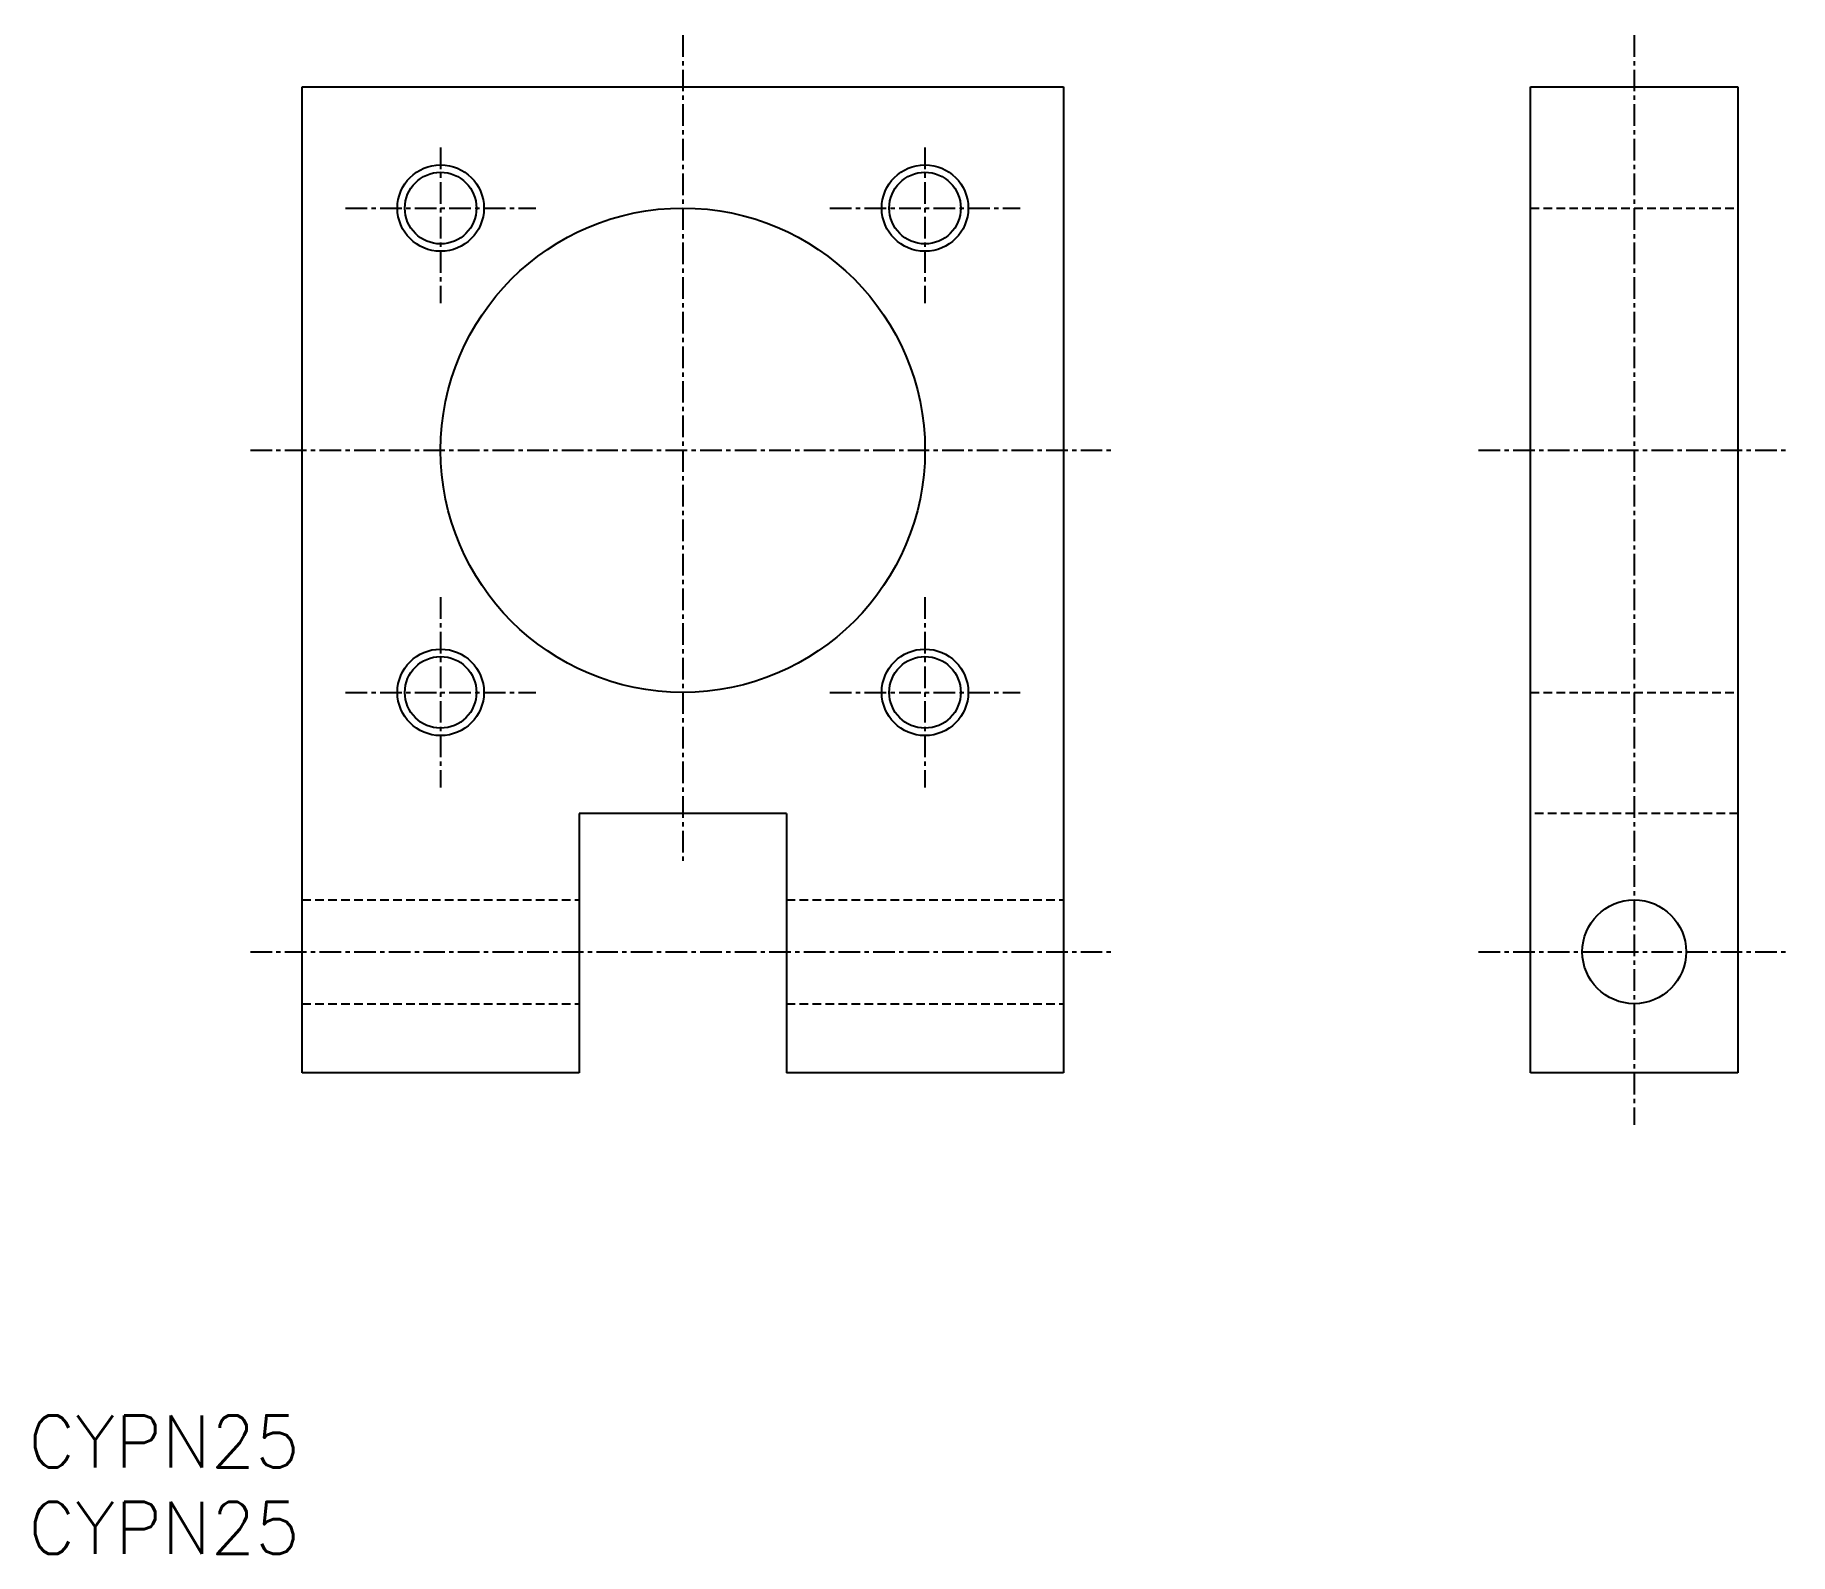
# Model space of a CAD drawing. Extents: x 88 to 189, y 53 to 140.
import ezdxf
from ezdxf.enums import TextEntityAlignment as Align

# ---------------------------------------------------------------- set-up
doc = ezdxf.new("R2010")
doc.units = 0
doc.linetypes.add('CENTER', pattern=[2, 1.25, -0.25, 0.25, -0.25])
doc.linetypes.add('DASHED', pattern=[0.75, 0.5, -0.25])
doc.layers.get('0').update_dxf_attribs({"linetype": 'CONTINUOUS'})
doc.layers.add('CENTER', color=1, linetype='CENTER')
doc.styles.get("Standard").update_dxf_attribs({"font": 'txt.shx', "bigfont": 'extfont.shx'})

msp = doc.modelspace()

# ---------------------------------------------------------------- linework, layer by layer
at = {"color": 7, "linetype": 'CONTINUOUS'}
for p, q in [((103.41, 80.45), (103.41, 137.45)), ((103.41, 137.45), (147.41, 137.45)), ((147.41, 137.45), (147.41, 80.45)), ((174.41, 137.45), (186.41, 137.45)), ((174.41, 80.45), (174.41, 137.45)), ((186.41, 137.45), (186.41, 80.45)), ((131.41, 95.45), (119.41, 95.45)), ((119.41, 95.45), (119.41, 80.45)), ((131.41, 95.45), (131.41, 80.45)), ((119.41, 80.45), (103.41, 80.45)), ((147.41, 80.45), (131.41, 80.45)), ((186.41, 80.45), (174.41, 80.45))]:
    msp.add_line(p, q, dxfattribs=at)
at = {"color": 3, "linetype": 'DASHED'}
for p, q in [((174.41, 130.45), (186.41, 130.45)), ((174.41, 102.45), (186.41, 102.45)), ((186.41, 95.45), (174.41, 95.45)), ((103.41, 90.45), (119.41, 90.45)), ((131.41, 90.45), (147.41, 90.45)), ((103.41, 84.45), (119.41, 84.45)), ((131.41, 84.45), (147.41, 84.45))]:
    msp.add_line(p, q, dxfattribs=at)
at = {"color": 3}
for centre in [(111.41, 130.45), (139.41, 130.45), (111.41, 102.45), (139.41, 102.45)]:
    msp.add_circle(centre, 2.5, dxfattribs=at)
at = {"color": 7, "linetype": 'CONTINUOUS'}
for centre, radius in [((111.41, 130.45), 2.07), ((139.41, 130.45), 2.07), ((125.41, 116.45), 14), ((111.41, 102.45), 2.07), ((139.41, 102.45), 2.07), ((180.41, 87.45), 3)]:
    msp.add_circle(centre, radius, dxfattribs=at)
at = {"layer": 'CENTER', "color": 1, "linetype": 'CENTER'}
for p, q in [((125.41, 140.45), (125.41, 92.45)), ((180.41, 140.45), (180.41, 77.45)), ((111.41, 133.95), (111.41, 124.95)), ((139.41, 133.95), (139.41, 124.95)), ((105.91, 130.45), (116.91, 130.45)), ((133.91, 130.45), (144.91, 130.45)), ((100.41, 116.45), (150.41, 116.45)), ((171.41, 116.45), (189.41, 116.45)), ((111.41, 107.95), (111.41, 96.95)), ((139.41, 107.95), (139.41, 96.95)), ((105.91, 102.45), (116.91, 102.45)), ((133.91, 102.45), (144.91, 102.45)), ((100.41, 87.45), (150.41, 87.45)), ((171.41, 87.45), (189.41, 87.45))]:
    msp.add_line(p, q, dxfattribs=at)

# ---------------------------------------------------------------- texts
at = {"color": 7, "linetype": 'CONTINUOUS'}
for p in [(87.58, 59.14), (87.58, 54.14)]:
    msp.add_text('CYPN25', height=3, dxfattribs=at).set_placement(p, align=Align.MIDDLE_LEFT)

doc.saveas('drawing.dxf')
